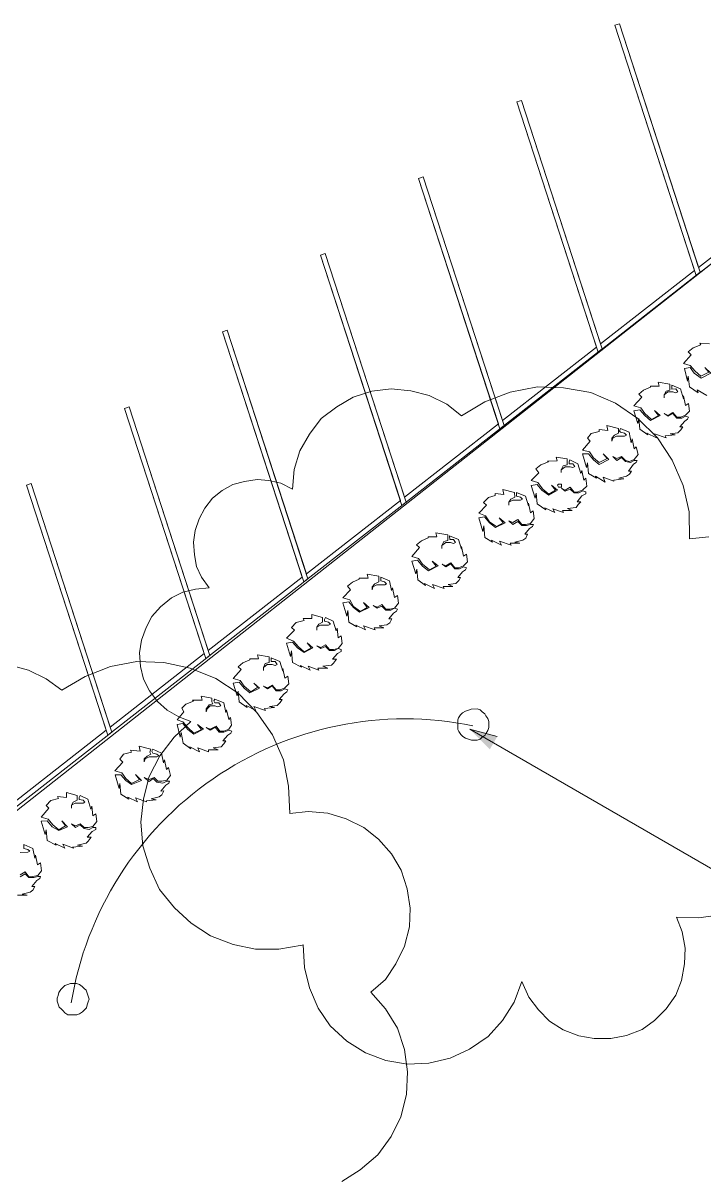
# Model space of a CAD drawing. Header units: feet. Extents: x 2366571 to 2367131, y 711991 to 712371.
# Drawn here: x 2366956.5 to 2367003.1, y 712225 to 712303.8 of the extents above; entities that cross this region are included whole.
import ezdxf

# ---------------------------------------------------------------- set-up
doc = ezdxf.new("R2010")
doc.units = ezdxf.units.FT
doc.header["$MEASUREMENT"] = 0
doc.layers.add('C-PRKG-CURB', color=255, linetype='Continuous')
doc.layers.add('C-PRKG-STRP', color=190, linetype='Continuous')
doc.layers.add('G-ANNO-TEXT', color=231, linetype='Continuous', lineweight=9)
doc.layers.add('PDF_Geometry', color=1, linetype='Continuous', lineweight=9)

msp = doc.modelspace()

# ---------------------------------------------------------------- hatches: boundary and pattern name
at = {"layer": 'G-ANNO-TEXT', "lineweight": 5}
msp.add_hatch(color=1, dxfattribs=at).paths.add_polyline_path([(2366987.051, 712255.532), (2366988.925, 712255.027), (2366988.421, 712254.157)], flags=0)

# ---------------------------------------------------------------- linework, layer by layer
at = {"layer": 'C-PRKG-CURB', "color": 1, "lineweight": 5, "flags": 128}
msp.add_lwpolyline([(2366917.125, 712219.321), (2367029.995, 712308.18), (2367030.043, 712320.438), (2366997.406, 712347.421), (2366995.029, 712347.907)], dxfattribs=at)
at = {"layer": 'C-PRKG-STRP', "color": 1, "lineweight": 5}
for p, q in [((2366997.283, 712303.795), (2366996.966, 712303.692)), ((2366997.283, 712303.795), (2366996.966, 712303.692)), ((2366996.966, 712303.692), (2367002.531, 712286.574)), ((2366996.966, 712303.692), (2367002.421, 712286.911)), ((2367002.7, 712287.129), (2366997.283, 712303.795)), ((2367002.81, 712286.792), (2366997.283, 712303.795)), ((2366990.575, 712298.553), (2366990.258, 712298.45)), ((2366990.575, 712298.553), (2366990.258, 712298.45)), ((2366990.258, 712298.45), (2366995.822, 712281.331)), ((2366990.258, 712298.45), (2366995.713, 712281.669)), ((2366995.992, 712281.887), (2366990.575, 712298.553)), ((2366996.102, 712281.55), (2366990.575, 712298.553)), ((2366983.867, 712293.311), (2366983.55, 712293.208)), ((2366983.867, 712293.311), (2366983.55, 712293.208)), ((2366983.55, 712293.208), (2366989.114, 712276.089)), ((2366983.55, 712293.208), (2366989.005, 712276.427)), ((2366989.284, 712276.645), (2366983.867, 712293.311)), ((2366989.394, 712276.308), (2366983.867, 712293.311)), ((2367002.531, 712286.574), (2367009.518, 712292.034)), ((2367009.129, 712292.153), (2367002.7, 712287.129)), ((2366977.159, 712288.069), (2366976.842, 712287.966)), ((2366977.159, 712288.069), (2366976.842, 712287.966)), ((2366976.842, 712287.966), (2366982.406, 712270.847)), ((2366976.842, 712287.966), (2366982.297, 712271.185)), ((2366982.576, 712271.403), (2366977.159, 712288.069)), ((2366982.686, 712271.066), (2366977.159, 712288.069)), ((2367002.421, 712286.911), (2366995.992, 712281.887)), ((2366995.822, 712281.331), (2367002.81, 712286.792)), ((2366970.451, 712282.827), (2366970.134, 712282.723)), ((2366970.451, 712282.827), (2366970.134, 712282.723)), ((2366970.134, 712282.723), (2366975.698, 712265.605)), ((2366970.134, 712282.723), (2366975.589, 712265.942)), ((2366975.868, 712266.161), (2366970.451, 712282.827)), ((2366975.978, 712265.823), (2366970.451, 712282.827)), ((2366989.114, 712276.089), (2366996.102, 712281.55)), ((2366995.713, 712281.669), (2366989.284, 712276.645)), ((2366963.743, 712277.584), (2366963.426, 712277.481)), ((2366963.743, 712277.584), (2366963.426, 712277.481)), ((2366963.426, 712277.481), (2366968.99, 712260.363)), ((2366963.426, 712277.481), (2366968.88, 712260.7)), ((2366969.16, 712260.919), (2366963.743, 712277.584)), ((2366969.27, 712260.581), (2366963.743, 712277.584)), ((2366982.406, 712270.847), (2366989.394, 712276.308)), ((2366989.005, 712276.427), (2366982.576, 712271.403)), ((2366957.035, 712272.342), (2366956.718, 712272.239)), ((2366957.035, 712272.342), (2366956.718, 712272.239)), ((2366956.718, 712272.239), (2366962.282, 712255.121)), ((2366956.718, 712272.239), (2366962.172, 712255.458)), ((2366962.452, 712255.677), (2366957.035, 712272.342)), ((2366962.561, 712255.339), (2366957.035, 712272.342)), ((2366982.297, 712271.185), (2366975.868, 712266.161)), ((2366975.698, 712265.605), (2366982.686, 712271.066)), ((2366968.99, 712260.363), (2366975.978, 712265.823)), ((2366975.589, 712265.942), (2366969.16, 712260.919)), ((2366962.282, 712255.121), (2366969.27, 712260.581)), ((2366968.88, 712260.7), (2366962.452, 712255.677)), ((2366962.172, 712255.458), (2366955.744, 712250.435)), ((2366955.574, 712249.879), (2366962.561, 712255.339))]:
    msp.add_line(p, q, dxfattribs=at)
at = {"layer": 'G-ANNO-TEXT', "color": 1, "lineweight": 5}
for q in [(2366988.925, 712255.027), (2367046.806, 712221.018)]:
    msp.add_line((2366987.051, 712255.532), q, dxfattribs=at)
msp.add_arc((2366982.63, 712233.092), 23.147, 78.45393, 170.77429, dxfattribs=at)
at = {"layer": 'PDF_Geometry', "color": 1, "lineweight": 5, "flags": 128}
for points in [[(2367003.449, 712281.889), (2367002.781, 712281.951), (2367002.849, 712281.818), (2367002.317, 712281.615), (2367001.985, 712281.346), (2367002.187, 712281.147), (2367001.658, 712280.544), (2367002.125, 712280.414), (2367002.461, 712280.016), (2367002.863, 712279.685), (2367003.395, 712279.955), (2367003.126, 712280.287), (2367003.529, 712279.89), (2367002.864, 712279.552), (2367002.395, 712279.882), (2367002.126, 712280.28), (2367001.726, 712280.211), (2367001.932, 712279.346), (2367001.997, 712279.679), (2367002.068, 712278.946), (2367002.671, 712278.55), (2367002.603, 712278.75), (2367003.272, 712278.354)], [(2367003.404, 712268.688), (2367002.071, 712268.546), (2367002.059, 712270.413), (2367001.647, 712272.21), (2367000.902, 712273.939), (2366999.891, 712275.465), (2366998.549, 712276.79), (2366997.009, 712277.846), (2366995.337, 712278.568), (2366993.468, 712278.889), (2366991.668, 712278.944), (2366989.804, 712278.598), (2366988.075, 712277.919), (2366986.481, 712276.975), (2366985.476, 712277.769), (2366984.272, 712278.361), (2366983.003, 712278.686), (2366981.669, 712278.81), (2366980.336, 712278.668), (2366979.072, 712278.259), (2366977.943, 712277.585), (2366976.882, 712276.778), (2366976.089, 712275.706), (2366975.43, 712274.568), (2366975.039, 712273.299), (2366974.914, 712271.965), (2366974.112, 712272.359), (2366973.31, 712272.554), (2366972.51, 712272.615), (2366971.644, 712272.476), (2366970.846, 712272.271), (2366970.115, 712271.866), (2366969.452, 712271.328), (2366968.923, 712270.658), (2366968.528, 712269.922), (2366968.267, 712269.12), (2366968.139, 712268.319), (2366968.211, 712267.453), (2366968.35, 712266.654), (2366968.688, 712265.923), (2366969.226, 712265.193), (2366968.293, 712265.12), (2366967.428, 712264.914), (2366966.631, 712264.509), (2366965.901, 712263.904), (2366965.306, 712263.233), (2366964.911, 712262.497), (2366964.583, 712261.629), (2366964.456, 712260.761), (2366964.529, 712259.828), (2366964.734, 712258.963), (2366965.14, 712258.166), (2366965.678, 712257.436), (2366966.349, 712256.84), (2366967.152, 712256.379), (2366967.954, 712256.051), (2366966.828, 712254.977), (2366965.836, 712253.703), (2366965.112, 712252.299), (2366964.723, 712250.763), (2366964.533, 712249.161), (2366964.677, 712247.562), (2366965.154, 712246.032), (2366965.831, 712244.57), (2366966.839, 712243.31), (2366967.98, 712242.251), (2366969.319, 712241.393), (2366970.856, 712240.803), (2366972.392, 712240.48), (2366973.992, 712240.491), (2366975.59, 712240.768), (2366975.656, 712240.769), (2366975.733, 712239.236), (2366976.076, 712237.838), (2366976.685, 712236.442), (2366977.493, 712235.248), (2366978.634, 712234.189), (2366979.906, 712233.397), (2366981.309, 712232.873), (2366982.778, 712232.616), (2366984.244, 712232.693), (2366985.708, 712233.036), (2366987.038, 712233.645), (2366988.298, 712234.52), (2366989.291, 712235.593), (2366990.083, 712236.865), (2366990.607, 712238.269), (2366991.081, 712237.205), (2366991.753, 712236.343), (2366992.492, 712235.548), (2366993.429, 712234.954), (2366994.498, 712234.561), (2366995.566, 712234.369), (2366996.7, 712234.376), (2366997.765, 712234.583), (2366998.829, 712234.99), (2366999.692, 712235.596), (2367000.486, 712236.402), (2367001.147, 712237.339), (2367001.54, 712238.342), (2367001.732, 712239.477), (2367001.792, 712240.544), (2367001.584, 712241.676), (2367001.178, 712242.673), (2367002.711, 712242.617), (2367004.177, 712242.826)], [(2366978.298, 712224.586), (2366979.559, 712225.395), (2366980.753, 712226.403), (2366981.677, 712227.676), (2366982.335, 712229.013), (2366982.725, 712230.549), (2366982.781, 712232.083), (2366982.571, 712233.615), (2366982.095, 712235.079), (2366981.286, 712236.406), (2366980.278, 712237.533), (2366981.272, 712238.406), (2366981.999, 712239.478), (2366982.59, 712240.682), (2366982.915, 712242.017), (2366982.973, 712243.285), (2366982.764, 712244.617), (2366982.356, 712245.88), (2366981.681, 712247.009), (2366980.808, 712248.004), (2366979.803, 712248.797), (2366978.599, 712249.389), (2366977.329, 712249.78), (2366975.995, 712249.905), (2366974.73, 712249.763), (2366974.65, 712251.629), (2366974.305, 712253.427), (2366973.56, 712255.155), (2366972.483, 712256.681), (2366971.208, 712258.006), (2366969.668, 712258.996), (2366967.929, 712259.718), (2366966.127, 712260.106), (2366964.26, 712260.16), (2366962.462, 712259.814), (2366960.733, 712259.136), (2366959.139, 712258.192), (2366958.067, 712258.985), (2366956.863, 712259.577), (2366955.595, 712259.902)], [(2366956.29, 712245.573), (2366956.622, 712245.775), (2366956.891, 712245.443), (2366957.158, 712245.445), (2366957.491, 712245.514), (2366957.755, 712245.849), (2366957.685, 712246.382), (2366957.486, 712246.247), (2366957.348, 712246.913), (2366957.283, 712246.713), (2366957.145, 712247.379), (2366956.543, 712247.641), (2366956.545, 712247.375), (2366956.812, 712247.31), (2366956.946, 712247.177), (2366956.814, 712247.11), (2366956.28, 712247.106)], [(2366956.1, 712244.171), (2366956.767, 712244.176), (2366956.433, 712244.24), (2366956.965, 712244.377), (2366957.164, 712244.512), (2366957.296, 712244.779), (2366957.096, 712244.778), (2366957.426, 712245.18), (2366957.626, 712245.315), (2366957.691, 712245.449), (2366957.491, 712245.447), (2366957.225, 712245.379), (2366956.892, 712245.377), (2366956.623, 712245.642), (2366956.291, 712245.439)]]:
    msp.add_lwpolyline(points, dxfattribs=at)
for points in [[(2367001.09, 712275.673), (2367000.756, 712275.738), (2367001.289, 712275.808), (2367001.488, 712276.009), (2367001.62, 712276.21), (2367001.42, 712276.209), (2367001.75, 712276.611), (2367001.95, 712276.746), (2367002.015, 712276.879), (2367001.815, 712276.945), (2367001.549, 712276.81), (2367001.216, 712276.807), (2367000.947, 712277.139), (2367000.615, 712276.937), (2367000.347, 712277.135), (2367000.615, 712277.003), (2367000.947, 712277.206), (2367001.215, 712276.874), (2367001.482, 712276.876), (2367001.814, 712277.011), (2367002.079, 712277.28), (2367002.009, 712277.813), (2367001.81, 712277.678), (2367001.672, 712278.344), (2367001.674, 712278.144), (2367001.469, 712278.809), (2367000.867, 712279.072), (2367000.869, 712278.805), (2367001.136, 712278.807), (2367001.27, 712278.608), (2367001.138, 712278.54), (2367000.937, 712278.606), (2367000.604, 712278.603), (2367000.338, 712278.402), (2367000.34, 712278.202), (2367000.338, 712278.402), (2367000.47, 712278.669), (2367000.736, 712278.738), (2367000.734, 712279.138), (2366999.933, 712279.266), (2367000.001, 712278.999), (2366999.401, 712278.995), (2366999.402, 712278.929), (2366998.936, 712278.725), (2366998.605, 712278.457), (2366998.806, 712278.258), (2366998.277, 712277.654), (2366998.744, 712277.524), (2366999.014, 712277.126), (2366999.483, 712276.729), (2366999.948, 712276.999), (2366999.679, 712277.33), (2367000.081, 712277), (2366999.417, 712276.662), (2366999.015, 712276.993), (2366998.679, 712277.39), (2366998.279, 712277.321), (2366998.551, 712276.456), (2366998.616, 712276.79), (2366998.687, 712276.057), (2366999.223, 712275.661), (2366999.156, 712275.794), (2366999.825, 712275.465), (2366999.69, 712275.73), (2367000.491, 712275.469), (2367000.424, 712275.602)], [(2366997.577, 712272.65), (2366997.243, 712272.714), (2366997.776, 712272.851), (2366997.975, 712272.986), (2366998.107, 712273.186), (2366997.907, 712273.185), (2366998.237, 712273.654), (2366998.436, 712273.789), (2366998.502, 712273.922), (2366998.302, 712273.921), (2366998.036, 712273.786), (2366997.702, 712273.85), (2366997.434, 712274.115), (2366997.102, 712273.913), (2366996.833, 712274.178), (2366997.101, 712274.046), (2366997.433, 712274.182), (2366997.702, 712273.917), (2366997.969, 712273.852), (2366998.301, 712273.988), (2366998.566, 712274.323), (2366998.429, 712274.855), (2366998.296, 712274.721), (2366998.159, 712275.387), (2366998.094, 712275.12), (2366997.955, 712275.852), (2366997.354, 712276.115), (2366997.288, 712275.914), (2366997.356, 712275.848), (2366997.623, 712275.783), (2366997.757, 712275.651), (2366997.624, 712275.583), (2366997.091, 712275.58), (2366996.825, 712275.445), (2366996.76, 712275.244), (2366996.758, 712275.444), (2366996.957, 712275.646), (2366997.223, 712275.781), (2366997.22, 712276.114), (2366996.419, 712276.309), (2366996.488, 712275.976), (2366995.888, 712276.038), (2366995.888, 712275.905), (2366995.356, 712275.768), (2366995.092, 712275.433), (2366995.293, 712275.234), (2366994.764, 712274.631), (2366995.231, 712274.501), (2366995.5, 712274.102), (2366995.903, 712273.772), (2366996.434, 712274.042), (2366996.165, 712274.374), (2366996.568, 712273.976), (2366995.904, 712273.638), (2366995.501, 712273.969), (2366995.165, 712274.367), (2366994.765, 712274.364), (2366995.038, 712273.433), (2366995.103, 712273.766), (2366995.174, 712273.034), (2366995.71, 712272.704), (2366995.642, 712272.837), (2366996.312, 712272.441), (2366996.176, 712272.774), (2366996.911, 712272.512), (2366996.911, 712272.578)], [(2366994.058, 712270.493), (2366993.724, 712270.624), (2366994.323, 712270.694), (2366994.455, 712270.895), (2366994.654, 712271.097), (2366994.387, 712271.095), (2366994.718, 712271.497), (2366994.984, 712271.632), (2366994.983, 712271.766), (2366994.782, 712271.831), (2366994.517, 712271.696), (2366994.183, 712271.694), (2366993.915, 712271.958), (2366993.582, 712271.823), (2366993.314, 712272.021), (2366993.582, 712271.89), (2366993.914, 712272.092), (2366994.183, 712271.76), (2366994.449, 712271.762), (2366994.782, 712271.898), (2366995.047, 712272.166), (2366994.977, 712272.699), (2366994.844, 712272.565), (2366994.706, 712273.23), (2366994.641, 712273.03), (2366994.437, 712273.695), (2366993.901, 712273.958), (2366993.836, 712273.825), (2366993.837, 712273.691), (2366994.103, 712273.693), (2366994.238, 712273.494), (2366994.105, 712273.426), (2366993.905, 712273.492), (2366993.571, 712273.489), (2366993.306, 712273.288), (2366993.307, 712273.088), (2366993.306, 712273.288), (2366993.437, 712273.555), (2366993.704, 712273.624), (2366993.701, 712274.024), (2366992.967, 712274.152), (2366993.035, 712273.886), (2366992.369, 712273.881), (2366992.436, 712273.815), (2366991.904, 712273.612), (2366991.572, 712273.343), (2366991.774, 712273.077), (2366991.244, 712272.541), (2366991.712, 712272.41), (2366992.048, 712271.946), (2366992.45, 712271.615), (2366992.915, 712271.885), (2366992.646, 712272.217), (2366993.049, 712271.886), (2366992.451, 712271.549), (2366991.982, 712271.879), (2366991.646, 712272.277), (2366991.246, 712272.207), (2366991.519, 712271.342), (2366991.583, 712271.676), (2366991.655, 712270.943), (2366992.258, 712270.547), (2366992.19, 712270.68), (2366992.859, 712270.351), (2366992.724, 712270.617), (2366993.459, 712270.355), (2366993.391, 712270.488)], [(2366990.473, 712268.269), (2366990.139, 712268.333), (2366990.671, 712268.47), (2366990.87, 712268.605), (2366991.002, 712268.872), (2366990.802, 712268.871), (2366991.133, 712269.273), (2366991.332, 712269.408), (2366991.398, 712269.542), (2366991.198, 712269.54), (2366990.931, 712269.472), (2366990.598, 712269.469), (2366990.33, 712269.734), (2366989.998, 712269.532), (2366989.729, 712269.797), (2366989.997, 712269.665), (2366990.329, 712269.868), (2366990.598, 712269.536), (2366990.864, 712269.538), (2366991.197, 712269.607), (2366991.462, 712269.942), (2366991.391, 712270.475), (2366991.192, 712270.34), (2366991.054, 712271.006), (2366991.056, 712270.806), (2366990.851, 712271.471), (2366990.25, 712271.734), (2366990.251, 712271.467), (2366990.518, 712271.402), (2366990.653, 712271.27), (2366990.52, 712271.202), (2366989.986, 712271.199), (2366989.721, 712271.064), (2366989.722, 712270.864), (2366989.721, 712271.064), (2366989.853, 712271.265), (2366990.118, 712271.4), (2366990.116, 712271.733), (2366989.315, 712271.928), (2366989.384, 712271.595), (2366988.783, 712271.657), (2366988.784, 712271.524), (2366988.318, 712271.388), (2366987.987, 712271.052), (2366988.189, 712270.853), (2366987.659, 712270.317), (2366988.127, 712270.12), (2366988.396, 712269.721), (2366988.865, 712269.391), (2366989.33, 712269.661), (2366989.061, 712269.993), (2366989.463, 712269.662), (2366988.799, 712269.324), (2366988.397, 712269.655), (2366988.061, 712270.053), (2366987.661, 712269.983), (2366987.934, 712269.052), (2366987.998, 712269.452), (2366988.07, 712268.653), (2366988.606, 712268.323), (2366988.538, 712268.456), (2366989.207, 712268.127), (2366989.072, 712268.393), (2366989.874, 712268.131), (2366989.806, 712268.264)], [(2366993.313, 712272.221), (2366993.313, 712272.288), (2366993.113, 712272.286), (2366993.046, 712272.219), (2366993.114, 712272.086), (2366993.314, 712272.088)], [(2366985.892, 712265.305), (2366985.558, 712265.436), (2366986.091, 712265.506), (2366986.29, 712265.707), (2366986.422, 712265.908), (2366986.222, 712265.907), (2366986.552, 712266.309), (2366986.752, 712266.444), (2366986.817, 712266.577), (2366986.617, 712266.643), (2366986.351, 712266.508), (2366986.018, 712266.505), (2366985.749, 712266.837), (2366985.417, 712266.635), (2366985.149, 712266.833), (2366985.416, 712266.701), (2366985.748, 712266.904), (2366986.017, 712266.572), (2366986.284, 712266.574), (2366986.616, 712266.709), (2366986.881, 712266.978), (2366986.811, 712267.511), (2366986.612, 712267.376), (2366986.474, 712268.042), (2366986.475, 712267.842), (2366986.271, 712268.507), (2366985.669, 712268.77), (2366985.671, 712268.503), (2366985.938, 712268.505), (2366986.072, 712268.306), (2366985.939, 712268.238), (2366985.739, 712268.304), (2366985.406, 712268.301), (2366985.14, 712268.1), (2366985.142, 712267.9), (2366985.14, 712268.1), (2366985.272, 712268.367), (2366985.538, 712268.436), (2366985.535, 712268.836), (2366984.735, 712268.964), (2366984.803, 712268.697), (2366984.203, 712268.693), (2366984.204, 712268.627), (2366983.738, 712268.424), (2366983.407, 712268.155), (2366983.608, 712267.956), (2366983.079, 712267.352), (2366983.546, 712267.222), (2366983.816, 712266.824), (2366984.285, 712266.427), (2366984.75, 712266.697), (2366984.481, 712267.029), (2366984.883, 712266.698), (2366984.219, 712266.36), (2366983.816, 712266.691), (2366983.48, 712267.088), (2366983.081, 712267.019), (2366983.353, 712266.154), (2366983.418, 712266.488), (2366983.489, 712265.755), (2366984.025, 712265.359), (2366983.958, 712265.492), (2366984.627, 712265.163), (2366984.492, 712265.429), (2366985.293, 712265.167), (2366985.226, 712265.3)], [(2366981.178, 712262.473), (2366980.844, 712262.604), (2366981.377, 712262.674), (2366981.576, 712262.809), (2366981.707, 712263.077), (2366981.507, 712263.075), (2366981.838, 712263.477), (2366982.037, 712263.612), (2366982.103, 712263.746), (2366981.902, 712263.811), (2366981.637, 712263.676), (2366981.303, 712263.674), (2366981.035, 712263.939), (2366980.702, 712263.803), (2366980.434, 712264.001), (2366980.702, 712263.87), (2366981.034, 712264.072), (2366981.303, 712263.741), (2366981.569, 712263.742), (2366981.902, 712263.811), (2366982.167, 712264.146), (2366982.097, 712264.679), (2366981.897, 712264.545), (2366981.76, 712265.21), (2366981.694, 712265.01), (2366981.557, 712265.676), (2366980.955, 712265.938), (2366980.957, 712265.672), (2366981.224, 712265.607), (2366981.358, 712265.474), (2366981.225, 712265.407), (2366980.692, 712265.403), (2366980.426, 712265.268), (2366980.361, 712265.068), (2366980.359, 712265.268), (2366980.558, 712265.469), (2366980.824, 712265.604), (2366980.821, 712266.004), (2366980.02, 712266.132), (2366980.089, 712265.866), (2366979.489, 712265.862), (2366979.489, 712265.795), (2366979.024, 712265.592), (2366978.692, 712265.323), (2366978.894, 712265.058), (2366978.364, 712264.521), (2366978.832, 712264.391), (2366979.102, 712263.926), (2366979.57, 712263.596), (2366980.035, 712263.865), (2366979.766, 712264.197), (2366980.169, 712263.866), (2366979.504, 712263.528), (2366979.102, 712263.859), (2366978.766, 712264.257), (2366978.366, 712264.188), (2366978.639, 712263.256), (2366978.703, 712263.656), (2366978.775, 712262.857), (2366979.311, 712262.527), (2366979.243, 712262.66), (2366979.912, 712262.331), (2366979.777, 712262.597), (2366980.579, 712262.336), (2366980.511, 712262.469)], [(2366977.33, 712259.714), (2366976.995, 712259.845), (2366977.595, 712259.916), (2366977.727, 712260.05), (2366977.926, 712260.318), (2366977.659, 712260.316), (2366977.99, 712260.718), (2366978.255, 712260.853), (2366978.255, 712260.987), (2366978.054, 712261.052), (2366977.788, 712260.917), (2366977.455, 712260.915), (2366977.187, 712261.18), (2366976.854, 712261.044), (2366976.586, 712261.242), (2366976.854, 712261.111), (2366977.186, 712261.313), (2366977.455, 712260.981), (2366977.721, 712260.983), (2366978.054, 712261.052), (2366978.318, 712261.387), (2366978.248, 712261.92), (2366978.049, 712261.785), (2366977.978, 712262.452), (2366977.913, 712262.251), (2366977.708, 712262.916), (2366977.173, 712263.18), (2366977.107, 712263.046), (2366977.108, 712262.912), (2366977.375, 712262.848), (2366977.51, 712262.715), (2366977.377, 712262.648), (2366976.843, 712262.644), (2366976.578, 712262.509), (2366976.579, 712262.309), (2366976.578, 712262.509), (2366976.71, 712262.71), (2366976.975, 712262.845), (2366976.973, 712263.178), (2366976.238, 712263.373), (2366976.24, 712263.107), (2366975.64, 712263.103), (2366975.708, 712262.97), (2366975.175, 712262.833), (2366974.844, 712262.497), (2366975.046, 712262.299), (2366974.516, 712261.762), (2366974.984, 712261.565), (2366975.32, 712261.167), (2366975.722, 712260.836), (2366976.187, 712261.106), (2366975.918, 712261.438), (2366976.32, 712261.107), (2366975.723, 712260.77), (2366975.254, 712261.1), (2366974.918, 712261.498), (2366974.518, 712261.428), (2366974.791, 712260.497), (2366974.855, 712260.897), (2366974.927, 712260.098), (2366975.529, 712259.768), (2366975.462, 712259.901), (2366976.131, 712259.572), (2366975.995, 712259.838), (2366976.731, 712259.576), (2366976.663, 712259.709)], [(2366973.681, 712257.023), (2366973.347, 712257.087), (2366973.88, 712257.157), (2366974.079, 712257.359), (2366974.211, 712257.56), (2366974.011, 712257.558), (2366974.341, 712257.96), (2366974.54, 712258.095), (2366974.606, 712258.229), (2366974.406, 712258.294), (2366974.14, 712258.159), (2366973.807, 712258.157), (2366973.538, 712258.488), (2366973.206, 712258.286), (2366972.938, 712258.484), (2366973.205, 712258.353), (2366973.537, 712258.555), (2366973.806, 712258.224), (2366974.073, 712258.225), (2366974.405, 712258.361), (2366974.67, 712258.629), (2366974.6, 712259.162), (2366974.401, 712259.028), (2366974.263, 712259.693), (2366974.264, 712259.493), (2366974.06, 712260.159), (2366973.458, 712260.421), (2366973.46, 712260.155), (2366973.727, 712260.156), (2366973.861, 712259.957), (2366973.728, 712259.89), (2366973.528, 712259.955), (2366973.195, 712259.953), (2366972.929, 712259.751), (2366972.931, 712259.551), (2366972.929, 712259.751), (2366973.061, 712260.019), (2366973.327, 712260.087), (2366973.324, 712260.487), (2366972.524, 712260.615), (2366972.592, 712260.349), (2366971.992, 712260.345), (2366971.992, 712260.278), (2366971.527, 712260.075), (2366971.196, 712259.806), (2366971.397, 712259.607), (2366970.868, 712259.004), (2366971.335, 712258.874), (2366971.604, 712258.476), (2366972.074, 712258.079), (2366972.538, 712258.415), (2366972.27, 712258.68), (2366972.672, 712258.349), (2366972.008, 712258.012), (2366971.605, 712258.342), (2366971.269, 712258.74), (2366970.87, 712258.671), (2366971.142, 712257.806), (2366971.207, 712258.14), (2366971.278, 712257.407), (2366971.814, 712257.01), (2366971.747, 712257.143), (2366972.416, 712256.814), (2366972.281, 712257.08), (2366973.082, 712256.819), (2366973.015, 712256.952)], [(2366969.834, 712254.13), (2366969.499, 712254.261), (2366970.032, 712254.332), (2366970.231, 712254.533), (2366970.363, 712254.734), (2366970.163, 712254.732), (2366970.493, 712255.135), (2366970.693, 712255.269), (2366970.758, 712255.403), (2366970.558, 712255.468), (2366970.225, 712255.333), (2366969.892, 712255.331), (2366969.623, 712255.662), (2366969.291, 712255.46), (2366969.023, 712255.658), (2366969.291, 712255.527), (2366969.689, 712255.729), (2366969.958, 712255.398), (2366970.225, 712255.4), (2366970.557, 712255.535), (2366970.756, 712255.803), (2366970.685, 712256.336), (2366970.553, 712256.202), (2366970.415, 712256.868), (2366970.35, 712256.667), (2366970.212, 712257.333), (2366969.61, 712257.595), (2366969.545, 712257.462), (2366969.612, 712257.329), (2366969.879, 712257.331), (2366970.013, 712257.131), (2366969.814, 712257.063), (2366969.613, 712257.129), (2366969.28, 712257.127), (2366969.081, 712256.925), (2366969.016, 712256.725), (2366969.015, 712256.925), (2366969.213, 712257.193), (2366969.479, 712257.261), (2366969.412, 712257.394), (2366969.41, 712257.661), (2366968.676, 712257.789), (2366968.744, 712257.523), (2366968.077, 712257.519), (2366968.145, 712257.452), (2366967.613, 712257.249), (2366967.348, 712256.98), (2366967.483, 712256.715), (2366967.02, 712256.178), (2366967.421, 712256.047), (2366967.757, 712255.65), (2366968.159, 712255.252), (2366968.691, 712255.523), (2366968.422, 712255.854), (2366968.824, 712255.524), (2366968.16, 712255.186), (2366967.758, 712255.516), (2366967.422, 712255.914), (2366967.022, 712255.845), (2366967.228, 712254.979), (2366967.292, 712255.313), (2366967.43, 712254.581), (2366967.966, 712254.184), (2366967.899, 712254.317), (2366968.568, 712253.988), (2366968.433, 712254.254), (2366969.168, 712253.992), (2366969.167, 712254.126)], [(2366988.356, 712255.854), (2366988.354, 712256.054), (2366988.286, 712256.254), (2366988.152, 712256.453), (2366988.084, 712256.586), (2366987.883, 712256.718), (2366987.749, 712256.85), (2366987.549, 712256.915), (2366987.149, 712256.913), (2366986.949, 712256.845), (2366986.75, 712256.777), (2366986.55, 712256.642), (2366986.418, 712256.508), (2366986.286, 712256.307), (2366986.22, 712256.173), (2366986.225, 712255.507), (2366986.292, 712255.374), (2366986.427, 712255.175), (2366986.561, 712255.042), (2366986.762, 712254.91), (2366986.962, 712254.845), (2366987.163, 712254.78), (2366987.563, 712254.782), (2366987.762, 712254.85), (2366987.895, 712254.984), (2366988.094, 712255.119), (2366988.16, 712255.253), (2366988.292, 712255.454), (2366988.357, 712255.654)], [(2366965.59, 712250.702), (2366965.256, 712250.766), (2366965.788, 712250.903), (2366965.987, 712251.038), (2366966.119, 712251.305), (2366965.919, 712251.304), (2366966.25, 712251.706), (2366966.449, 712251.841), (2366966.515, 712251.975), (2366966.315, 712251.973), (2366966.049, 712251.838), (2366965.648, 712251.902), (2366965.38, 712252.167), (2366965.115, 712251.965), (2366964.779, 712252.23), (2366965.114, 712252.099), (2366965.446, 712252.234), (2366965.715, 712251.969), (2366965.981, 712251.971), (2366966.314, 712252.04), (2366966.579, 712252.375), (2366966.442, 712252.908), (2366966.309, 712252.773), (2366966.171, 712253.439), (2366966.106, 712253.239), (2366965.968, 712253.904), (2366965.367, 712254.167), (2366965.301, 712254.033), (2366965.368, 712253.9), (2366965.635, 712253.835), (2366965.77, 712253.703), (2366965.637, 712253.635), (2366965.103, 712253.632), (2366964.838, 712253.497), (2366964.772, 712253.296), (2366964.771, 712253.496), (2366964.97, 712253.698), (2366965.235, 712253.833), (2366965.168, 712253.966), (2366965.233, 712254.166), (2366964.432, 712254.361), (2366964.501, 712254.028), (2366963.834, 712254.09), (2366963.901, 712253.957), (2366963.369, 712253.82), (2366963.104, 712253.485), (2366963.306, 712253.287), (2366962.776, 712252.683), (2366963.244, 712252.553), (2366963.513, 712252.155), (2366963.915, 712251.824), (2366964.447, 712252.094), (2366964.178, 712252.426), (2366964.581, 712252.028), (2366963.916, 712251.757), (2366963.514, 712252.021), (2366963.178, 712252.419), (2366962.778, 712252.416), (2366963.051, 712251.485), (2366963.116, 712251.819), (2366963.187, 712251.086), (2366963.723, 712250.756), (2366963.655, 712250.889), (2366964.324, 712250.56), (2366964.189, 712250.826), (2366964.924, 712250.564), (2366964.923, 712250.631)], [(2366960.544, 712247.535), (2366960.21, 712247.599), (2366960.809, 712247.736), (2366960.942, 712247.871), (2366961.14, 712248.139), (2366960.873, 712248.137), (2366961.204, 712248.539), (2366961.47, 712248.674), (2366961.469, 712248.807), (2366961.269, 712248.806), (2366961.003, 712248.671), (2366960.669, 712248.735), (2366960.401, 712249), (2366960.069, 712248.798), (2366959.801, 712249.063), (2366960.068, 712248.931), (2366960.401, 712249.067), (2366960.669, 712248.802), (2366960.936, 712248.804), (2366961.269, 712248.873), (2366961.533, 712249.208), (2366961.463, 712249.741), (2366961.264, 712249.606), (2366961.192, 712250.272), (2366961.127, 712250.072), (2366960.923, 712250.737), (2366960.388, 712251), (2366960.322, 712250.867), (2366960.323, 712250.733), (2366960.59, 712250.668), (2366960.724, 712250.536), (2366960.591, 712250.468), (2366960.058, 712250.465), (2366959.792, 712250.33), (2366959.793, 712250.13), (2366959.792, 712250.33), (2366959.924, 712250.531), (2366960.19, 712250.666), (2366960.188, 712250.999), (2366959.453, 712251.194), (2366959.455, 712250.861), (2366958.855, 712250.923), (2366958.922, 712250.79), (2366958.39, 712250.654), (2366958.059, 712250.318), (2366958.26, 712250.119), (2366957.731, 712249.516), (2366958.198, 712249.386), (2366958.534, 712248.988), (2366958.937, 712248.657), (2366959.401, 712248.927), (2366959.133, 712249.259), (2366959.535, 712248.861), (2366958.937, 712248.591), (2366958.469, 712248.854), (2366958.133, 712249.252), (2366957.733, 712249.249), (2366958.005, 712248.318), (2366958.07, 712248.651), (2366958.141, 712247.919), (2366958.744, 712247.589), (2366958.676, 712247.722), (2366959.345, 712247.393), (2366959.21, 712247.659), (2366959.945, 712247.397), (2366959.878, 712247.463)], [(2366961.014, 712237.071), (2366960.946, 712237.27), (2366960.878, 712237.47), (2366960.81, 712237.669), (2366960.676, 712237.802), (2366960.542, 712237.934), (2366960.341, 712238.066), (2366960.14, 712238.132), (2366959.74, 712238.129), (2366959.541, 712238.061), (2366959.341, 712237.993), (2366959.209, 712237.859), (2366959.076, 712237.725), (2366958.944, 712237.524), (2366958.879, 712237.323), (2366958.814, 712237.123), (2366958.815, 712236.923), (2366958.883, 712236.723), (2366958.951, 712236.524), (2366959.085, 712236.391), (2366959.22, 712236.259), (2366959.354, 712236.126), (2366959.555, 712235.994), (2366960.155, 712235.998), (2366960.354, 712236.066), (2366960.553, 712236.201), (2366960.686, 712236.335), (2366960.818, 712236.47), (2366960.883, 712236.67), (2366960.949, 712236.87)]]:
    msp.add_lwpolyline(points, close=True, dxfattribs=at)

doc.saveas('drawing.dxf')
